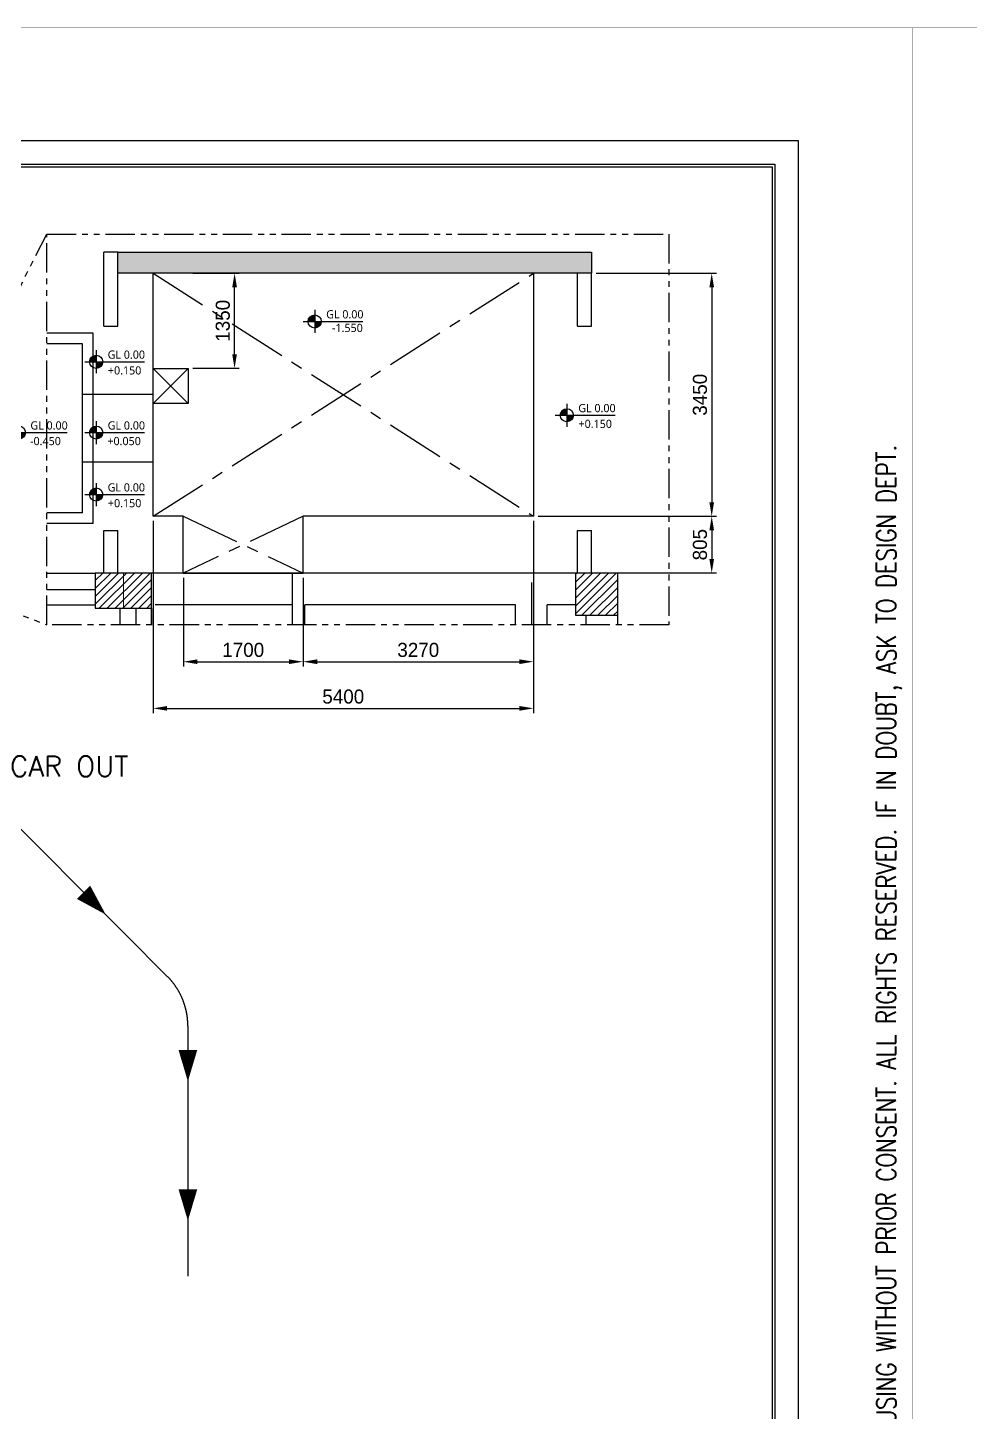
# Model space of a CAD drawing. Header units: millimetres. Extents: x -5 to 1510635, y -6 to 71285.
# Drawn here: x 342353 to 362423, y 18047 to 47525 of the extents above; entities that cross this region are included whole.
import ezdxf

# ---------------------------------------------------------------- set-up
doc = ezdxf.new("R2010")
doc.units = ezdxf.units.MM
doc.header["$LTSCALE"] = 1000
for name, pattern in [('CENTER', [2, 1.25, -0.25, 0.25, -0.25]), ('HIDDEN', [0.375, 0.25, -0.125]), ('PHANTOM2', [1.25, 0.625, -0.125, 0.125, -0.125, 0.125, -0.125]), ('S-BM G$0$HIDDEN', [9.525, 6.35, -3.175])]:
    doc.linetypes.add(name, pattern=pattern)
for name, color, linetype in [('1', 1, 'CENTER'), ('A-SYM', 6, 'Continuous'), ('MP-1', 1, 'CENTER'), ('MP-2', 42, 'Continuous'), ('MP-4', 4, 'HIDDEN'), ('MP-7', 7, 'Continuous'), ('MP-8', 8, 'Continuous'), ('S-BM G$0$S-BEAM', 21, 'Continuous'), ('S-BM G$0$S-HATCH-DROP', 11, 'Continuous'), ('S-COL G$0$GRD RC WALL', 31, 'Continuous'), ('S-COL G$0$S-COL-1', 31, 'Continuous'), ('S-COL G$0$S-COL-HATCH', 11, 'Continuous'), ('S-COL G$0$S-RCWALL-HACH', 21, 'Continuous'), ('S-GRID', 11, 'CENTER'), ('S-SLAB-E', 21, 'Continuous'), ('S-TEXT-3', 31, 'Continuous')]:
    doc.layers.add(name, color=color, linetype=linetype)
doc.layers.add('S-DIM', color=11, linetype='Continuous', lineweight=13)
doc.layers.add('S-HATCH', color=11, linetype='Continuous', lineweight=13)
doc.styles.add('GHG1', font='simplex.shx', dxfattribs={"bigfont": 'whgtxt.shx'})
doc.styles.add('ROMANS', font='ROMANS.shx')
doc.styles.add('맑은고딕', font='malgun.ttf', dxfattribs={"height": 800})
doc.dimstyles.new('MPS2', dxfattribs={"dimscale": 100, "dimtxt": 3, "dimasz": 3, "dimexe": 1, "dimexo": 1, "dimgap": 1, "dimtad": 1, "dimzin": 12, "dimdsep": 46, "dimtxsty": 'Standard', "dimcen": 1, "dimclrd": 1, "dimclre": 1, "dimclrt": 7, "dimazin": 2, "dimtfac": 1, "dimtmove": 0, "dimatfit": 3, "dimfxl": 1, "dimarcsym": 0})

# ---------------------------------------------------------------- blocks, each defined once
blk = doc.blocks.new('1223333333')
at = {"layer": 'A-SYM'}
h = blk.add_hatch(color=256, dxfattribs=at)
h.paths.add_polyline_path([(-984, 0), (-984, 96, 0.414214), (-1080, 0)])
h.paths.add_polyline_path([(-888, 0), (-984, 0), (-984, -96, 0.414214)])
blk.add_line((-984, 168), (-984, -168), dxfattribs=at)
blk.add_lwpolyline([(-1152, 0), (-298, 0), (-277, 0)], dxfattribs=at)
blk.add_circle((-984, 0), 96, dxfattribs=at)
blk = doc.blocks.new('*D187')
at = {"layer": 'DEFPOINTS', "color": 0, "linetype": 'ByBlock', "transparency": 16777216}
for p in [(345771, 42298, 0), (346758, 42298, 0), (345771, 40273, 0)]:
    blk.add_point(p, dxfattribs=at)
at = {"layer": 'S-TEXT-3', "color": 1, "linetype": 'ByBlock', "lineweight": -2, "transparency": 16777216}
for p, q in [((345871, 42298, 0), (346858, 42298, 0)), ((346758, 40573, 0), (346758, 41998, 0)), ((345871, 40273, 0), (346858, 40273, 0))]:
    blk.add_line(p, q, dxfattribs=at)
at = {"layer": 'S-TEXT-3', "color": 1, "linetype": 'ByBlock', "transparency": 16777216}
for points in [[(346708, 41998, 0), (346808, 41998, 0), (346758, 42298, 0)], [(346708, 40573, 0), (346808, 40573, 0), (346758, 40273, 0)]]:
    blk.add_solid(points, dxfattribs=at)
at = {"layer": 'S-TEXT-3', "color": 7, "linetype": 'ByBlock', "transparency": 16777216, "insert": (346508, 41285, 0), "char_height": 300, "attachment_point": 5, "rotation": 90}
blk.add_mtext('1350', dxfattribs=at)
blk = doc.blocks.new('*D188')
at = {"layer": 'DEFPOINTS', "color": 0, "linetype": 'ByBlock', "transparency": 16777216}
for p in [(345667, 35916, 0), (348217, 35916, 0), (348217, 34027, 0)]:
    blk.add_point(p, dxfattribs=at)
at = {"layer": 'S-TEXT-3', "color": 1, "linetype": 'ByBlock', "lineweight": -2, "transparency": 16777216}
for p, q in [((345667, 35816, 0), (345667, 33927, 0)), ((348217, 35816, 0), (348217, 33927, 0)), ((345967, 34027, 0), (347917, 34027, 0))]:
    blk.add_line(p, q, dxfattribs=at)
at = {"layer": 'S-TEXT-3', "color": 1, "linetype": 'ByBlock', "transparency": 16777216}
for points in [[(345967, 34077, 0), (345967, 33977, 0), (345667, 34027, 0)], [(347917, 34077, 0), (347917, 33977, 0), (348217, 34027, 0)]]:
    blk.add_solid(points, dxfattribs=at)
at = {"layer": 'S-TEXT-3', "color": 7, "linetype": 'ByBlock', "transparency": 16777216, "insert": (346942, 34277, 0), "char_height": 300, "attachment_point": 5}
blk.add_mtext('1700', dxfattribs=at)
blk = doc.blocks.new('*D189')
at = {"layer": 'DEFPOINTS', "color": 0, "linetype": 'ByBlock', "transparency": 16777216}
for p in [(353122, 37123, 0), (348217, 35916, 0), (353122, 34027, 0)]:
    blk.add_point(p, dxfattribs=at)
at = {"layer": 'S-TEXT-3', "color": 1, "linetype": 'ByBlock', "lineweight": -2, "transparency": 16777216}
for p, q in [((353122, 37023, 0), (353122, 33927, 0)), ((348217, 35816, 0), (348217, 33927, 0)), ((348517, 34027, 0), (352822, 34027, 0))]:
    blk.add_line(p, q, dxfattribs=at)
at = {"layer": 'S-TEXT-3', "color": 1, "linetype": 'ByBlock', "transparency": 16777216}
for points in [[(348517, 34077, 0), (348517, 33977, 0), (348217, 34027, 0)], [(352822, 34077, 0), (352822, 33977, 0), (353122, 34027, 0)]]:
    blk.add_solid(points, dxfattribs=at)
at = {"layer": 'S-TEXT-3', "color": 7, "linetype": 'ByBlock', "transparency": 16777216, "insert": (350669, 34277, 0), "char_height": 300, "attachment_point": 5}
blk.add_mtext('3270', dxfattribs=at)
blk = doc.blocks.new('*D190')
at = {"layer": 'DEFPOINTS', "color": 0, "linetype": 'ByBlock', "transparency": 16777216}
for p in [(354359, 42298, 0), (353122, 37123, 0), (356917, 37123, 0)]:
    blk.add_point(p, dxfattribs=at)
at = {"layer": 'S-TEXT-3', "color": 1, "linetype": 'ByBlock', "lineweight": -2, "transparency": 16777216}
for p, q in [((354459, 42298, 0), (357017, 42298, 0)), ((356917, 41998, 0), (356917, 37423, 0)), ((353222, 37123, 0), (357017, 37123, 0))]:
    blk.add_line(p, q, dxfattribs=at)
at = {"layer": 'S-TEXT-3', "color": 1, "linetype": 'ByBlock', "transparency": 16777216}
for points in [[(356867, 41998, 0), (356967, 41998, 0), (356917, 42298, 0)], [(356867, 37423, 0), (356967, 37423, 0), (356917, 37123, 0)]]:
    blk.add_solid(points, dxfattribs=at)
at = {"layer": 'S-TEXT-3', "color": 7, "linetype": 'ByBlock', "transparency": 16777216, "insert": (356667, 39710, 0), "char_height": 300, "attachment_point": 5, "rotation": 90}
blk.add_mtext('3450', dxfattribs=at)
blk = doc.blocks.new('*D191')
at = {"layer": 'DEFPOINTS', "color": 0, "linetype": 'ByBlock', "transparency": 16777216}
for p in [(353122, 37123, 0), (348217, 35916, 0), (356917, 35916, 0)]:
    blk.add_point(p, dxfattribs=at)
at = {"layer": 'S-TEXT-3', "color": 1, "linetype": 'ByBlock', "lineweight": -2, "transparency": 16777216}
for p, q in [((353222, 37123, 0), (357017, 37123, 0)), ((356917, 36823, 0), (356917, 36216, 0)), ((348317, 35916, 0), (357017, 35916, 0))]:
    blk.add_line(p, q, dxfattribs=at)
at = {"layer": 'S-TEXT-3', "color": 1, "linetype": 'ByBlock', "transparency": 16777216}
for points in [[(356867, 36823, 0), (356967, 36823, 0), (356917, 37123, 0)], [(356867, 36216, 0), (356967, 36216, 0), (356917, 35916, 0)]]:
    blk.add_solid(points, dxfattribs=at)
at = {"layer": 'S-TEXT-3', "color": 7, "linetype": 'ByBlock', "transparency": 16777216, "insert": (356667, 36519, 0), "char_height": 300, "attachment_point": 5, "rotation": 90}
blk.add_mtext('805', dxfattribs=at)
blk = doc.blocks.new('*D192')
at = {"layer": 'DEFPOINTS', "color": 0, "linetype": 'ByBlock', "transparency": 16777216}
for p in [(345022, 37123, 0), (353122, 37123, 0), (353122, 33034, 0)]:
    blk.add_point(p, dxfattribs=at)
at = {"layer": 'S-TEXT-3', "color": 1, "linetype": 'ByBlock', "lineweight": -2, "transparency": 16777216}
for p, q in [((345022, 37023, 0), (345022, 32934, 0)), ((353122, 37023, 0), (353122, 32934, 0)), ((345322, 33034, 0), (352822, 33034, 0))]:
    blk.add_line(p, q, dxfattribs=at)
at = {"layer": 'S-TEXT-3', "color": 1, "linetype": 'ByBlock', "transparency": 16777216}
for points in [[(345322, 33084, 0), (345322, 32984, 0), (345022, 33034, 0)], [(352822, 33084, 0), (352822, 32984, 0), (353122, 33034, 0)]]:
    blk.add_solid(points, dxfattribs=at)
at = {"layer": 'S-TEXT-3', "color": 7, "linetype": 'ByBlock', "transparency": 16777216, "insert": (349072, 33284, 0), "char_height": 300, "attachment_point": 5}
blk.add_mtext('5400', dxfattribs=at)

msp = doc.modelspace()

# ---------------------------------------------------------------- hatches: boundary and pattern name
at = {"layer": 'S-COL G$0$S-COL-HATCH'}
h = msp.add_hatch(dxfattribs=at)
h.set_pattern_fill('ANSI31', color=256, scale=37.5)
h.set_pattern_definition([(45, (-5655813.11, 270243.86), (-84.1899011, 84.1899011), [])])
h.paths.add_polyline_path([(343791.83, 35165.663), (344991.83, 35165.663), (344991.83, 35915.663), (343791.83, 35915.663)])
h = msp.add_hatch(dxfattribs=at)
h.set_pattern_fill('ANSI31', color=256, scale=37.5)
h.set_pattern_definition([(45, (-5645890.61, 270243.86), (-84.1899011, 84.1899011), [])])
h.paths.add_polyline_path([(354014.33, 35015.663), (354914.33, 35015.663), (354914.33, 35915.663), (354014.33, 35915.663)])
at = {"layer": 'S-COL G$0$S-RCWALL-HACH'}
h = msp.add_hatch(dxfattribs=at)
h.set_pattern_fill('DOTS', color=256, scale=60)
h.set_pattern_definition([(0, (-5677690.19, 242070.08), (47.625, 95.25), [0, -95.25])])
h.paths.add_polyline_path([(344271.83, 42747.834), (354359.33, 42747.834), (354359.33, 42297.834), (344271.83, 42297.834)])

# ---------------------------------------------------------------- linework, layer by layer
at = {"layer": '1', "color": 1, "linetype": 'HIDDEN', "ltscale": 2000}
for p, q in [((345326.055, 27328.554, 0), (339246.908, 33426.785, 0)), ((345763.734, 26269.557, 0), (345763.734, 20944.813, 0))]:
    msp.add_line(p, q, dxfattribs=at)
at = {"layer": '1', "color": 1, "linetype": 'HIDDEN', "ltscale": 2000, "elevation": 0}
for points in [[(343540.812, 29119.401, 400, 0.4, 0), (344014.967, 28643.758, 0.4, 0.4, 0)], [(345763.734, 25763.584, 400, 0.4, 0), (345763.734, 25091.976, 0.4, 0.4, 0)], [(345763.734, 22796.938, 400, 0.4, 0), (345763.734, 22125.329, 0.4, 0.4, 0)]]:
    msp.add_lwpolyline(points, format="xyseb", dxfattribs=at)
at = {"layer": '1', "color": 1, "linetype": 'HIDDEN', "ltscale": 2000}
msp.add_arc((344263.734, 26269.557, 0), 1500, 0, 44.9102077, dxfattribs=at)
at = {"layer": 'MP-1', "color": 6, "linetype": 'PHANTOM2'}
for p, q in [((336886.936, 31519.012, 0), (342759.732, 43131.532, 0)), ((336886.936, 37064.59, 0), (342759.732, 34813.164, 0))]:
    msp.add_line(p, q, dxfattribs=at)
at = {"layer": 'MP-1'}
for p, q in [((345021.83, 37122.834, 0), (353121.83, 42297.834, 0)), ((345021.83, 42297.834, 0), (353121.83, 37123.163, 0)), ((348216.83, 37122.834, 0), (345666.83, 35915.663, 0)), ((345666.83, 37122.834, 0), (348216.83, 35915.663, 0))]:
    msp.add_line(p, q, dxfattribs=at)
at = {"layer": 'MP-1', "color": 6, "linetype": 'PHANTOM2', "elevation": 0}
msp.add_lwpolyline([(342759.732, 43131.532), (356000.736, 43131.532), (356000.736, 34813.164), (342759.732, 34813.164)], close=True, dxfattribs=at)
at = {"layer": 'MP-2', "const_width": 10}
for points in [[(361200, 0), (294000, 0), (294000, 47520), (361200, 47520)], [(428400, 0), (361200, 0), (361200, 47520), (428400, 47520)]]:
    msp.add_lwpolyline(points, close=True, dxfattribs=at)
at = {"layer": 'MP-7'}
for points in [[(296440, 45120), (358760, 45120), (358760, 2400), (296440, 2400)], [(358261.091, 2898.909), (296938.909, 2898.909), (296938.909, 44621.091), (358261.091, 44621.091)], [(296994.343, 44565.657), (358205.657, 44565.657), (358205.657, 2954.343), (296994.343, 2954.343)]]:
    msp.add_lwpolyline(points, close=True, dxfattribs=at)
at = {"layer": 'MP-8'}
for p, q in [((343971.83, 41172.834, 0), (343971.83, 42747.834, 0)), ((344271.83, 42747.834, 0), (343971.83, 42747.834, 0)), ((344271.83, 41172.834, 0), (344271.83, 42747.834, 0)), ((345021.83, 37122.834, 0), (345021.83, 42297.834, 0)), ((354059.33, 41172.834, 0), (354059.33, 42297.834, 0)), ((354359.33, 41172.834, 0), (354359.33, 42297.834, 0)), ((343746.83, 41022.834, 0), (342759.732, 41022.834, 0)), ((343746.83, 36972.834, 0), (343746.83, 41022.834, 0)), ((343971.83, 41172.834, 0), (344271.83, 41172.834, 0)), ((354059.33, 41172.834, 0), (354359.33, 41172.834, 0)), ((343521.83, 40797.834, 0), (342759.732, 40797.834, 0)), ((343521.83, 37197.834, 0), (343521.83, 40797.834, 0)), ((345021.83, 39717.834, 0), (343521.83, 39717.834, 0)), ((345021.83, 38277.834, 0), (343521.83, 38277.834, 0)), ((343521.83, 37197.834, 0), (342759.732, 37197.834, 0)), ((343746.83, 36972.834, 0), (342759.732, 36972.834, 0)), ((345666.83, 37122.834, 0), (345021.83, 37122.834, 0)), ((345666.83, 35915.663, 0), (345666.83, 37122.834, 0)), ((348216.83, 35915.663, 0), (348216.83, 37122.834, 0)), ((353121.83, 37122.834, 0), (348216.83, 37122.834, 0)), ((343971.83, 35915.663, 0), (343971.83, 36822.834, 0)), ((343971.83, 36822.834, 0), (344271.83, 36822.834, 0)), ((344271.83, 35915.663, 0), (344271.83, 36822.834, 0)), ((354059.33, 35915.663, 0), (354059.33, 36822.834, 0)), ((354059.33, 36822.834, 0), (354359.33, 36822.834, 0)), ((354359.33, 35915.663, 0), (354359.33, 36822.834, 0))]:
    msp.add_line(p, q, dxfattribs=at)
at = {"layer": 'S-BM G$0$S-BEAM', "linetype": 'S-BM G$0$HIDDEN'}
for p, q in [((352994.33, 42750.799), (352994.33, 42747.08)), ((353669.33, 42750.799, 0), (353669.33, 42747.08, 0)), ((342759.732, 35240.638, 0), (343791.83, 35240.638, 0)), ((344316.83, 35161.128, 0), (344316.83, 34813.164, 0)), ((344991.83, 35161.128, 0), (344991.83, 34813.164, 0)), ((347991.83, 35240.543, 0), (345066.83, 35240.543, 0)), ((352739.33, 35240.543), (348254.33, 35240.543, 0)), ((348254.33, 34813.164, 0), (348254.33, 35236.008, 0)), ((352739.33, 34813.164, 0), (352739.33, 35240.543, 0)), ((354015.409, 35240.543, 0), (353414.33, 35240.543, 0)), ((353414.33, 34813.164, 0), (353414.33, 35240.543, 0)), ((354238.998, 35011.128, 0), (354238.998, 34813.164, 0))]:
    msp.add_line(p, q, dxfattribs=at)
at = {"layer": 'S-BM G$0$S-BEAM'}
for p, q in [((342759.732, 35915.643, 0), (343791.83, 35915.641, 0)), ((347991.83, 35915.638, 0), (344991.83, 35915.663, 0)), ((354014.33, 35915.663, 0), (347991.83, 35915.663, 0)), ((347991.83, 34813.164, 0), (347991.83, 35911.128, 0)), ((342759.732, 35566.108, 0), (343791.829, 35566.106, 0)), ((354914.33, 34813.164, 0), (354914.33, 35011.128, 0))]:
    msp.add_line(p, q, dxfattribs=at)
at = {"layer": 'S-BM G$0$S-HATCH-DROP', "color": 11}
msp.add_line((344991.83, 34813.164, 0), (344991.83, 35161.128, 0), dxfattribs=at)
at = {"layer": 'S-COL G$0$GRD RC WALL'}
for p, q in [((353121.83, 42297.834, 0), (353121.83, 37122.834, 0)), ((345666.83, 35915.663, 0), (348216.83, 35915.663, 0))]:
    msp.add_line(p, q, dxfattribs=at)
at = {"layer": 'S-COL G$0$GRD RC WALL', "elevation": 0}
msp.add_lwpolyline([(344271.83, 42747.834), (354359.33, 42747.834), (354359.33, 42297.834), (344271.83, 42297.834)], close=True, dxfattribs=at)
at = {"layer": 'S-COL G$0$S-COL-1'}
msp.add_line((344991.83, 35540.663, 0), (344991.83, 35915.641, 0), dxfattribs=at)
at = {"layer": 'S-COL G$0$S-COL-1', "elevation": 0}
for points in [[(343791.83, 35165.663), (344991.83, 35165.663), (344991.83, 35915.663), (343791.83, 35915.663)], [(354014.33, 35015.663), (354914.33, 35015.663), (354914.33, 35915.663), (354014.33, 35915.663)]]:
    msp.add_lwpolyline(points, close=True, dxfattribs=at)
at = {"layer": 'S-DIM'}
msp.add_line((344391.83, 35915.663, 0), (344391.83, 35165.663, 0), dxfattribs=at)
at = {"layer": 'S-GRID', "ltscale": 0.75}
for p, q in [((353076.83, 35711.065), (353076.83, 34813.164)), ((344654.33, 35165.663, 0), (344654.33, 34813.164, 0))]:
    msp.add_line(p, q, dxfattribs=at)
at = {"layer": 'S-HATCH'}
for p, q in [((345021.83, 40272.834, 0), (345771.226, 39522.295, 0)), ((345771.226, 40272.834, 0), (345021.83, 39522.295, 0)), ((344316.83, 35165.663, 0), (344991.83, 35165.663, 0))]:
    msp.add_line(p, q, dxfattribs=at)
at = {"layer": 'S-SLAB-E', "elevation": 0}
msp.add_lwpolyline([(345021.83, 40272.834), (345771.226, 40272.834), (345771.226, 39522.295), (345021.83, 39522.295)], close=True, dxfattribs=at)

# ---------------------------------------------------------------- block references
at = {"layer": 'MP-4', "linetype": 'ByBlock', "xscale": 1.455299999943236, "yscale": 1.455299999957788, "zscale": 1.4553}
for p in [(349895.123, 41270.513, 0), (345243.463, 40412.137, 0), (355262.928, 39274.079, 0), (343598.124, 38905.058, 0), (345243.892, 38905.058, 0), (345243.463, 37585.75, 0)]:
    msp.add_blockref('1223333333', p, dxfattribs=at)

# ---------------------------------------------------------------- texts
at = {"layer": 'A-SYM', "style": '맑은고딕'}
for p in [(348707.598, 41335.829, 0), (344055.938, 40477.453, 0), (354075.403, 39339.395, 0), (342410.599, 38970.374, 0), (344056.367, 38970.374, 0), (344055.938, 37651.066, 0)]:
    msp.add_text('GL 0.00', height=174.636, dxfattribs=at).set_placement(p)
at = {"layer": 'A-SYM', "color": 2, "style": '맑은고딕'}
for s, p in [('-1.550', (348832.969, 41046.9, 0)), ('+0.150', (344061.6, 40142.002, 0)), ('+0.150', (354081.065, 39003.945, 0)), ('-0.450', (342404.409, 38637.621, 0)), ('+0.050', (344050.177, 38637.621, 0)), ('+0.150', (344061.6, 37315.616, 0))]:
    msp.add_text(s, height=174.636, dxfattribs=at).set_placement(p)
at = {"layer": 'MP-2', "style": 'GHG1'}
msp.add_text('CAR OUT', height=432, dxfattribs=at).set_placement((341977.472, 31585.348))
at = {"layer": 'MP-8', "style": 'ROMANS', "width": 0.8}
msp.add_text('THIS DWG IS THE PROPERTY OF MPSYSTEM SO PROHIBITED COPYING OR USING WITHOUT PRIOR CONSENT. ALL RIGHTS RESERVED. IF IN DOUBT, ASK TO DESIGN DEPT.', height=414.72, rotation=90, dxfattribs=at).set_placement((360840.322, 1418.077))

# ---------------------------------------------------------------- dimensions: what is measured, and where the dimension line sits
at = {"layer": 'S-TEXT-3', "linetype": 'ByBlock'}
for base, p1, p2, picture, middle in [((346757.808, 42297.834, 0), (345771.226, 40272.834, 0), (345771.226, 42297.834, 0), '*D187', (346507.808, 41285.334, 0)), ((356917.033, 37122.834, 0), (354359.33, 42297.834, 0), (353121.83, 37122.834, 0), '*D190', (356667.033, 39710.334, 0)), ((356917.033, 35915.663, 0), (353121.83, 37123.163, 0), (348216.83, 35915.663, 0), '*D191', (356667.033, 36519.413, 0))]:
    dim = msp.add_linear_dim(base=base, p1=p1, p2=p2, angle=90, dimstyle='MPS2', override={"dimlfac": 0.666667}, dxfattribs=at)
    dim.commit()
    dim.dimension.update_dxf_attribs({"geometry": picture, "text_midpoint": middle})
for base, p1, p2, picture, middle in [((353121.83, 33034.224, 0), (345021.83, 37122.834, 0), (353121.83, 37122.834, 0), '*D192', (349071.83, 33284.224, 0)), ((353121.83, 34026.857, 0), (348216.83, 35915.663, 0), (353121.83, 37122.834, 0), '*D189', (350669.33, 34276.857, 0)), ((348216.83, 34026.857, 0), (345666.83, 35915.663, 0), (348216.83, 35915.663, 0), '*D188', (346941.83, 34276.857, 0))]:
    dim = msp.add_linear_dim(base=base, p1=p1, p2=p2, dimstyle='MPS2', override={"dimlfac": 0.666667}, dxfattribs=at)
    dim.commit()
    dim.dimension.update_dxf_attribs({"geometry": picture, "text_midpoint": middle})

doc.saveas('drawing.dxf')
